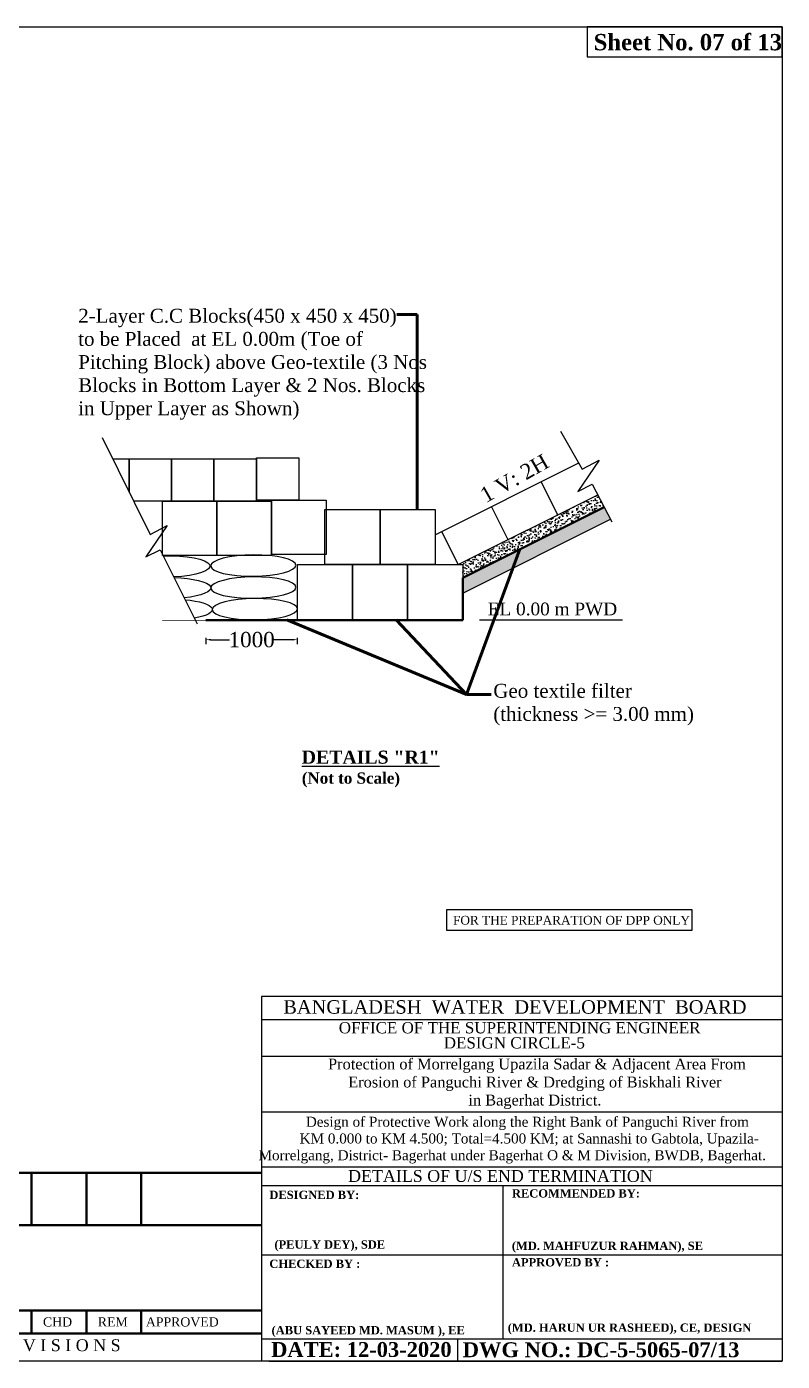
# Model space of a CAD drawing. Header units: metres. Extents: x -2434 to 11656, y -15288 to 8109.
# Drawn here: x -83.3 to -24.1, y -8361.3 to -8256.6 of the extents above; entities that cross this region are included whole.
import ezdxf
from ezdxf.enums import TextEntityAlignment as Align

# ---------------------------------------------------------------- set-up
doc = ezdxf.new("R2010")
doc.units = ezdxf.units.M
doc.layers.add('LINE', color=7, linetype='Continuous')
doc.styles.add('Kazi_T_H', font='timesbd.ttf')
doc.styles.get("Standard").update_dxf_attribs({"font": 'times.ttf'})
doc.dimstyles.get("Standard").update_dxf_attribs({"dimtxt": 0.5, "dimasz": 0.4075, "dimexe": 0.364, "dimexo": 0.219, "dimgap": 0.09, "dimtad": 0, "dimdec": 0, "dimlfac": 1000, "dimzin": 0, "dimdsep": 46, "dimtxsty": 'Standard', "dimcen": 0.09, "dimadec": 0, "dimazin": 0, "dimtfac": 1, "dimtdec": 0, "dimtofl": 0, "dimtmove": 0, "dimatfit": 3, "dimfxl": 1, "dimtolj": 1, "dimtzin": 0, "dimarcsym": 0})

# ---------------------------------------------------------------- blocks, each defined once
blk = doc.blocks.new('*D1184')
at = {"color": 0, "lineweight": -2, "ltscale": 0.5}
for p, q in [((-69.26, -8304.52), (-69.26, -8305.03)), ((-62.09, -8304.52), (-62.09, -8305.03)), ((-68.85, -8304.67), (-67.4, -8304.67)), ((-62.49, -8304.67), (-63.95, -8304.67))]:
    blk.add_line(p, q, dxfattribs=at)
at = {"color": 0, "linetype": 'Continuous', "lineweight": -3, "ltscale": 0.5}
for points in [[(-68.85, -8304.6), (-68.85, -8304.74), (-69.26, -8304.67)], [(-62.49, -8304.6), (-62.49, -8304.74), (-62.09, -8304.67)]]:
    blk.add_solid(points, dxfattribs=at)
at = {"layer": 'Defpoints', "color": 0, "linetype": 'Continuous', "lineweight": -3, "ltscale": 0.5}
for p in [(-69.26, -8304.05), (-62.09, -8304.04), (-69.26, -8304.67)]:
    blk.add_point(p, dxfattribs=at)
at = {"color": 0, "linetype": 'Continuous', "lineweight": -3, "ltscale": 0.5, "insert": (-65.67, -8304.67), "char_height": 1.2, "attachment_point": 5}
blk.add_mtext('\\A1;1000', dxfattribs=at)

msp = doc.modelspace()

# ---------------------------------------------------------------- hatches: boundary and pattern name
at = {"linetype": 'Continuous', "lineweight": 30, "ltscale": 0.5}
h = msp.add_hatch(dxfattribs=at)
h.set_pattern_fill('AR-CONC', scale=0.003533, angle=135, style=0)
h.set_pattern_definition([(355, (5.9742, -8236.7342), (0.4152926, 0.4949264), [0.0673, -0.740298]), (50, (5.9742, -8236.7342), (0.3892333, -0.565311), [0.05384, -0.5922386]), (304.549, (6.0088, -8236.6929), (0.8045254, -0.070381), [0.057196, -0.6291564]), (358.8158, (6.1011, -8236.8611), (0.572149, 0.782198), [0.10095, -1.110447]), (308.3644, (6.1488, -8236.7959), (1.211137, -0.025034), [0.085794, -0.943735]), (53.816, (6.1011, -8236.8611), (1.211137, -0.025032), [0.08076, -0.888358]), (24, (6.1328, -8236.7659), (0.123278, 0.6342102), [0.0673, -0.740298]), (79, (6.1328, -8236.7659), (0.6144994, -0.305728), [0.05384, -0.5922386]), (333.5486, (6.1431, -8236.71305), (0.7377774, 0.32848), [0.057196, -0.6291564]), (7.5, (5.9742, -8236.73417), (0.2189397, -0.2035086), [0, -0.58506, 0, -0.6012119, 0, -0.5944819]), (37.5, (5.9742, -8236.73417), (0.4171778, -0.0833378), [0, -0.3427805, 0, -0.5716, 0, -0.2265761]), (77.5, (5.8327, -8236.87567), (0.3244036, 0.35302515), [0, -0.2243328, 0, -0.6999183, 0, -0.9287378]), (87.5, (5.76925, -8236.9391), (0.4335537, 0.3065195), [0, -0.2916326, 0, -0.4648176, 0, -0.6595384])])
h.paths.add_polyline_path([(-38.528282, -8293.307755), (-38.029023, -8294.266904), (-49.114741, -8299.809763), (-49.114741, -8299.398462), (-49.114741, -8298.77689), (-49.466266, -8298.77689)])
h = msp.add_hatch(dxfattribs=at)
h.set_pattern_fill('AR-SAND', scale=0.006006, angle=135, style=0)
h.set_pattern_definition([(7.5, (5.9742, -8236.73417), (0.2010449, -0.21463466), [0, -0.2318704, 0, -0.2593287, 0, -0.24788774]), (37.5, (5.9742, -8236.73417), (0.4953148, -0.1135154), [0, -0.125088, 0, -0.20898844, 0, -0.0800868]), (77.5, (5.84152, -8236.86685), (0.3365221, 0.3353015), [0, -0.07627315, 0, -0.27458335, 0, -0.3584838]), (87.5, (5.8415, -8236.86685), (0.4189323, 0.2295889), [0, -0.0381366, 0, -0.18000464, 0, -0.2059375])])
h.paths.add_polyline_path([(-38.029023, -8294.266904), (-37.529822, -8295.22594), (-49.10614, -8301.014099), (-49.10614, -8299.805463)])

# ---------------------------------------------------------------- linework, layer by layer
at = {"linetype": 'ByBlock', "lineweight": 30, "ltscale": 0.5}
for p in [(-24.059515, -8334.52298), (-64.333306, -8361.269867)]:
    msp.add_line(p, (-24.059515, -8361.269867), dxfattribs=at)
at = {"color": 0, "linetype": 'Continuous', "lineweight": -3, "ltscale": 0.5}
for points in [[(-76.564412, -8290.471161), (-75.276244, -8290.471161), (-75.276244, -8293.094854)], [(-75.276244, -8293.094854), (-75.276244, -8290.471161), (-71.951244, -8290.471161), (-71.951244, -8293.796161), (-74.93192, -8293.796161)]]:
    msp.add_lwpolyline(points, dxfattribs=at)
for points in [[(-68.626244, -8293.796161), (-71.951244, -8293.796161), (-71.951244, -8290.471161), (-68.626244, -8290.471161)], [(-65.301244, -8293.796161), (-68.626244, -8293.796161), (-68.626244, -8290.471161), (-65.301244, -8290.471161)], [(-61.976244, -8293.715708), (-65.301244, -8293.715708), (-65.301244, -8290.390708), (-61.976244, -8290.390708)], [(-50.359586, -8325.821015), (-31.161765, -8325.821015), (-31.161765, -8327.477586), (-50.359586, -8327.477586)]]:
    msp.add_lwpolyline(points, close=True, dxfattribs=at)
at = {"layer": 'LINE', "color": 7, "lineweight": 30, "ltscale": 0.5}
for p, q in [((-51.276815, -8296.433907), (-40.075085, -8290.832896)), ((-41.66053, -8294.87392), (-42.959836, -8292.275309)), ((-49.466266, -8298.77689), (-38.528282, -8293.307755)), ((-45.563398, -8296.825405), (-46.862704, -8294.226794)), ((-49.466266, -8298.77689), (-50.765572, -8296.178279)), ((-49.10614, -8301.014099), (-37.529822, -8295.22594)), ((-57.763035, -8298.77689), (-57.763035, -8303.101037)), ((-57.763035, -8303.101037), (-57.763035, -8298.77689)), ((-49.114741, -8299.398462), (-49.114741, -8303.101037)), ((-49.114741, -8303.101037), (-62.087183, -8303.101037)), ((-49.114741, -8303.101037), (-62.087183, -8303.101037)), ((-52.383727, -8303.101037), (-54.800999, -8303.101037)), ((-52.383727, -8303.101037), (-54.800999, -8303.101037)), ((-53.587838, -8303.101037), (-49.263691, -8303.101037)), ((-47.814163, -8303.101037), (-36.588321, -8303.101037)), ((-48.820878, -8308.975458), (-46.901282, -8308.975458))]:
    msp.add_line(p, q, dxfattribs=at)
at = {"layer": 'LINE', "color": 7, "lineweight": 50, "ltscale": 0.5}
for p, q in [((-49.10614, -8299.805463), (-38.029023, -8294.266904)), ((-49.10614, -8299.805463), (-49.10614, -8303.124961)), ((-49.10614, -8303.124961), (-69.252397, -8303.124893))]:
    msp.add_line(p, q, dxfattribs=at)
at = {"layer": 'LINE', "color": 7, "lineweight": 13, "ltscale": 0.5}
msp.add_line((-62.087183, -8303.101037), (-72.655941, -8303.149928), dxfattribs=at)
at = {"layer": 'LINE', "color": 0, "linetype": 'ByBlock', "lineweight": 30, "ltscale": 0.5}
for p, q in [((-24.059515, -8332.65102), (-64.899772, -8332.65102)), ((-64.899772, -8332.65102), (-64.899772, -8361.269867)), ((-24.059515, -8334.491885), (-64.899772, -8334.491885)), ((-24.059515, -8337.349509), (-64.899772, -8337.349509)), ((-24.059515, -8341.72944), (-64.899772, -8341.72944)), ((-24.059515, -8346.033275), (-64.899772, -8346.033275)), ((-24.059515, -8347.515363), (-64.899772, -8347.515363)), ((-45.956879, -8359.50881), (-45.956879, -8347.515363)), ((-64.899772, -8352.919785), (-24.059515, -8352.919785)), ((-64.899772, -8359.50881), (-24.059515, -8359.50881)), ((-49.509507, -8361.269867), (-49.509507, -8359.50881))]:
    msp.add_line(p, q, dxfattribs=at)
at = {"layer": 'LINE', "lineweight": 50, "ltscale": 0.5}
for p, q in [((-64.899772, -8346.484923), (-97.158367, -8346.484923)), ((-82.929361, -8346.484923), (-82.929361, -8350.60222)), ((-78.62667, -8346.484923), (-78.62667, -8350.60222)), ((-74.323979, -8346.484923), (-74.323979, -8350.60222)), ((-64.899772, -8350.60222), (-97.158367, -8350.60222)), ((-64.899772, -8357.286068), (-97.158367, -8357.286068)), ((-82.929361, -8357.286068), (-82.929361, -8359.076281)), ((-78.62667, -8357.286068), (-78.62667, -8359.076281)), ((-74.323979, -8357.286068), (-74.323979, -8359.076281)), ((-64.899772, -8359.076281), (-97.158367, -8359.076281))]:
    msp.add_line(p, q, dxfattribs=at)
at = {"layer": 'LINE', "color": 7, "lineweight": 30, "ltscale": 0.5}
for points in [[(-172.097032, -8361.269867), (-172.097032, -8256.586195), (-24.059515, -8256.586195), (-24.059515, -8361.269867), (-172.097032, -8361.269867)], [(-24.059515, -8256.586195), (-39.348669, -8256.586195), (-39.348669, -8258.938946), (-24.059515, -8258.938946)], [(-55.600962, -8298.77689), (-59.925109, -8298.77689), (-59.925109, -8294.452743), (-55.600962, -8294.452743)], [(-51.276815, -8298.77689), (-55.600962, -8298.77689), (-55.600962, -8294.452743), (-51.276815, -8294.452743)], [(-57.763035, -8303.101037), (-62.087183, -8303.101037), (-62.087183, -8298.77689), (-57.763035, -8298.77689)], [(-53.438888, -8303.101037), (-57.763035, -8303.101037), (-57.763035, -8298.77689), (-53.438888, -8298.77689)], [(-49.114741, -8303.101037), (-53.438888, -8303.101037), (-53.438888, -8298.77689), (-49.114741, -8298.77689)]]:
    msp.add_lwpolyline(points, close=True, dxfattribs=at)
for points in [[(-77.385014, -8288.79979), (-73.640199, -8296.427091), (-72.299047, -8295.723067), (-73.966892, -8298.178605), (-72.849302, -8297.611932), (-69.952362, -8303.420892)], [(-41.442348, -8288.301427), (-39.755365, -8291.284936), (-38.414213, -8290.580912), (-40.082058, -8293.03645), (-38.964468, -8292.469778), (-37.433589, -8295.410819)]]:
    msp.add_lwpolyline(points, dxfattribs=at)
at = {"layer": 'LINE', "color": 0, "linetype": 'ByBlock', "lineweight": 30, "ltscale": 0.5}
for points in [[(-68.397406, -8298.066419), (-72.672406, -8298.066419), (-72.672406, -8293.791419), (-68.397406, -8293.791419), (-68.397406, -8298.066419)], [(-64.122406, -8298.066419), (-68.397406, -8298.066419), (-68.397406, -8293.791419), (-64.122406, -8293.791419), (-64.122406, -8298.066419)], [(-59.838744, -8297.990708), (-64.113744, -8297.990708), (-64.113744, -8293.715708), (-59.838744, -8293.715708), (-59.838744, -8297.990708)], [(-72.761445, -8296.448191), (-72.791565, -8296.448191)]]:
    msp.add_lwpolyline(points, dxfattribs=at)
at = {"layer": 'LINE', "color": 0, "linetype": 'ByBlock', "lineweight": 30, "ltscale": 0.5, "extrusion": (0, 0, -1)}
for centre, start_param, end_param in [((-72.266313, -8298.926831), 4.6127106432, 7.7112112807), ((-72.210456, -8300.629735), 4.8505512699, 7.473370654), ((-72.090827, -8302.322833), 5.0817002389, 7.2422216851)]:
    msp.add_ellipse(centre, major_axis=(3.336853, 0.030645), ratio=0.25, start_param=start_param, end_param=end_param, dxfattribs=at)
for centre in [(-65.536999, -8298.851838), (-65.536999, -8300.581188), (-65.41737, -8302.274286)]:
    msp.add_ellipse(centre, major_axis=(3.336853, 0.030645), ratio=0.25, dxfattribs=at)

# ---------------------------------------------------------------- texts
at = {"layer": 'LINE', "color": 0, "linetype": 'ByBlock', "lineweight": 30, "ltscale": 0.5}
for s, height, p in [('BANGLADESH  WATER  DEVELOPMENT  BOARD', 1.05840455, (-45.027613, -8334.004067)), ('OFFICE OF THE SUPERINTENDING ENGINEER', 0.88277765, (-44.655517, -8335.547796)), ('DESIGN CIRCLE-5', 0.88277765, (-45.072747, -8336.730921))]:
    msp.add_text(s, height=height, dxfattribs=at).set_placement(p, align=Align.CENTER)
at = {"layer": 'LINE', "color": 0, "linetype": 'ByBlock', "lineweight": -3, "ltscale": 0.5}
msp.add_text('DETAILS OF U/S END TERMINATION ', height=0.93029973, dxfattribs=at).set_placement((-45.989482, -8347.199161), align=Align.CENTER)
at = {"layer": 'LINE', "color": 0, "linetype": 'ByBlock', "lineweight": 30, "ltscale": 0.5, "style": 'Kazi_T_H'}
for s, height, p in [('DESIGNED BY:', 0.64853069, (-64.279798, -8348.539176)), ('RECOMMENDED BY:', 0.64853069, (-45.261013, -8348.423305)), ('(PEULY DEY), SDE', 0.64853069, (-63.883495, -8352.430857)), ('(MD. MAHFUZUR RAHMAN), SE', 0.64853069, (-45.266826, -8352.533744)), ('CHECKED BY :', 0.64853069, (-64.279798, -8353.943598)), ('APPROVED BY :', 0.64853069, (-45.261013, -8353.827728)), ('(ABU SAYEED MD. MASUM ), EE', 0.64853069, (-64.108575, -8359.15524)), ('DATE: 12-03-2020', 1.16735524, (-64.140189, -8360.925895)), ('DWG NO.: DC-5-5065-07/13', 1.16735524, (-49.116805, -8360.946011))]:
    msp.add_text(s, height=height, dxfattribs=at).set_placement(p)
at = {"layer": 'LINE', "lineweight": 50, "ltscale": 0.5}
for s, p in [('CHD', (-82.034254, -8358.539217)), ('REM', (-77.731563, -8358.539217)), ('APPROVED', (-73.965936, -8358.539217))]:
    msp.add_text(s, height=0.7160852, dxfattribs=at).set_placement(p)
msp.add_text('R E V I S I O N S', height=0.9317991, dxfattribs=at).set_placement((-81.02907, -8360.47398), align=Align.CENTER)
at = {"layer": 'LINE', "color": 7, "lineweight": 30, "ltscale": 0.5, "attachment_point": 1}
for s, insert, char_height, width in [('{\\fTimes New Roman|b1|i0|c0|p18;Sheet No. 07 of 13}', (-38.850892, -8257.157529), 1.28009323, 15.82477949), ('{\\fTimes New Roman|b1|i0|c0|p18;\\H1.432x;\\LDETAILS "R1"\\P\\H0.8603x;\\l(Not to Scale)}', (-61.739201, -8313.368739), 0.71670266, 11.62932947)]:
    msp.add_mtext(s, dxfattribs=dict(at, insert=insert, char_height=char_height, width=width))
at = {"layer": 'LINE', "color": 7, "lineweight": 9, "ltscale": 0.5, "char_height": 1.08842386, "width": 48.18757372, "attachment_point": 1}
for s, insert in [('2-Layer C.C Blocks(450 x 450 x 450)\\Pto be Placed  at EL 0.00m (Toe of \\PPitching Block) above Geo-textile (3 Nos \\PBlocks in Bottom Layer & 2 Nos. Blocks\\Pin Upper Layer as Shown)', (-79.271339, -8278.714265)), ('Geo textile filter \\P(thickness >= 3.00 mm) ', (-46.721333, -8308.132485))]:
    msp.add_mtext(s, dxfattribs=dict(at, insert=insert))
at = {"layer": 'LINE', "color": 7, "lineweight": 30, "ltscale": 0.5, "insert": (-47.905159, -8292.931107), "char_height": 1.2, "width": 8.29923284, "attachment_point": 1, "rotation": 29.70635948}
msp.add_mtext('1 V: 2H', dxfattribs=at)
at = {"layer": 'LINE', "color": 0, "linetype": 'ByBlock', "lineweight": 30, "ltscale": 0.5, "insert": (-47.159514, -8301.759457), "char_height": 1, "attachment_point": 1}
msp.add_mtext('EL 0.00 m PWD', dxfattribs=at)
at = {"layer": 'LINE', "color": 0, "linetype": 'ByBlock', "lineweight": 30, "ltscale": 0.5, "insert": (-49.878, -8326.329456), "char_height": 0.68631446, "width": 67.13921254, "attachment_point": 1}
msp.add_mtext('\\pi-812,l812,t405.9,812;FOR THE PREPARATION OF DPP ONLY', dxfattribs=at)
at = {"layer": 'LINE', "color": 0, "linetype": 'ByBlock', "lineweight": -3, "ltscale": 0.5, "attachment_point": 2}
for s, insert, char_height, width in [(' Protection of Morrelgang Upazila Sadar & Adjacent Area From \\PErosion of Panguchi River & Dredging of Biskhali River\\Pin Bagerhat District.', (-43.457614, -8337.525704), 0.84909967, 37.10579011), ('        Design of Protective Work along the Right Bank of Panguchi River from\\P         KM 0.000 to KM 4.500; Total=4.500 KM; at Sannashi to Gabtola, Upazila- Morrelgang, District- Bagerhat under Bagerhat O & M Division, BWDB, Bagerhat.', (-45.237636, -8342.088104), 0.7865, 43.72689137)]:
    msp.add_mtext(s, dxfattribs=dict(at, insert=insert, char_height=char_height, width=width))
at = {"layer": 'LINE', "color": 0, "linetype": 'ByBlock', "lineweight": 30, "ltscale": 0.5, "insert": (-36.038854, -8358.304827), "char_height": 0.64853069, "width": 19.44649408, "attachment_point": 2, "style": 'Kazi_T_H'}
msp.add_mtext('(MD. HARUN UR RASHEED), CE, DESIGN', dxfattribs=at)

# ---------------------------------------------------------------- dimensions: what is measured, and where the dimension line sits
at = {"color": 0, "linetype": 'Continuous', "lineweight": -3, "ltscale": 0.5}
dim = msp.add_linear_dim(base=(-69.261325, -8304.67044), p1=(-62.087183, -8304.03869), p2=(-69.261325, -8304.048022), angle=180, text='1000', dimstyle='Standard', override={"dimtxt": 1.2, "dimfxl": 0.15, "dimfxlon": 1}, dxfattribs=at)
dim.commit()
dim.dimension.update_dxf_attribs({"geometry": '*D1184', "text_midpoint": (-65.674254, -8304.67044)})

# ---------------------------------------------------------------- leaders
at = {"layer": 'LINE', "color": 7, "lineweight": 30, "ltscale": 0.5}
for points in [[(-52.691288, -8294.452743), (-52.691288, -8279.172127), (-54.296567, -8279.172127)], [(-44.637759, -8297.571272), (-48.820878, -8308.975458)], [(-62.919132, -8303.101552), (-48.820878, -8308.975458), (-46.901282, -8308.975458)], [(-54.337164, -8303.101037), (-48.820878, -8308.975458)]]:
    msp.add_leader(points, dimstyle='Standard', override={"dimtxt": 0.9, "dimasz": 0.7, "dimclrd": 7, "dimclre": 7, "dimclrt": 7, "dimlwd": 65535, "dimlwe": 65535}, dxfattribs=at)

doc.saveas('drawing.dxf')
